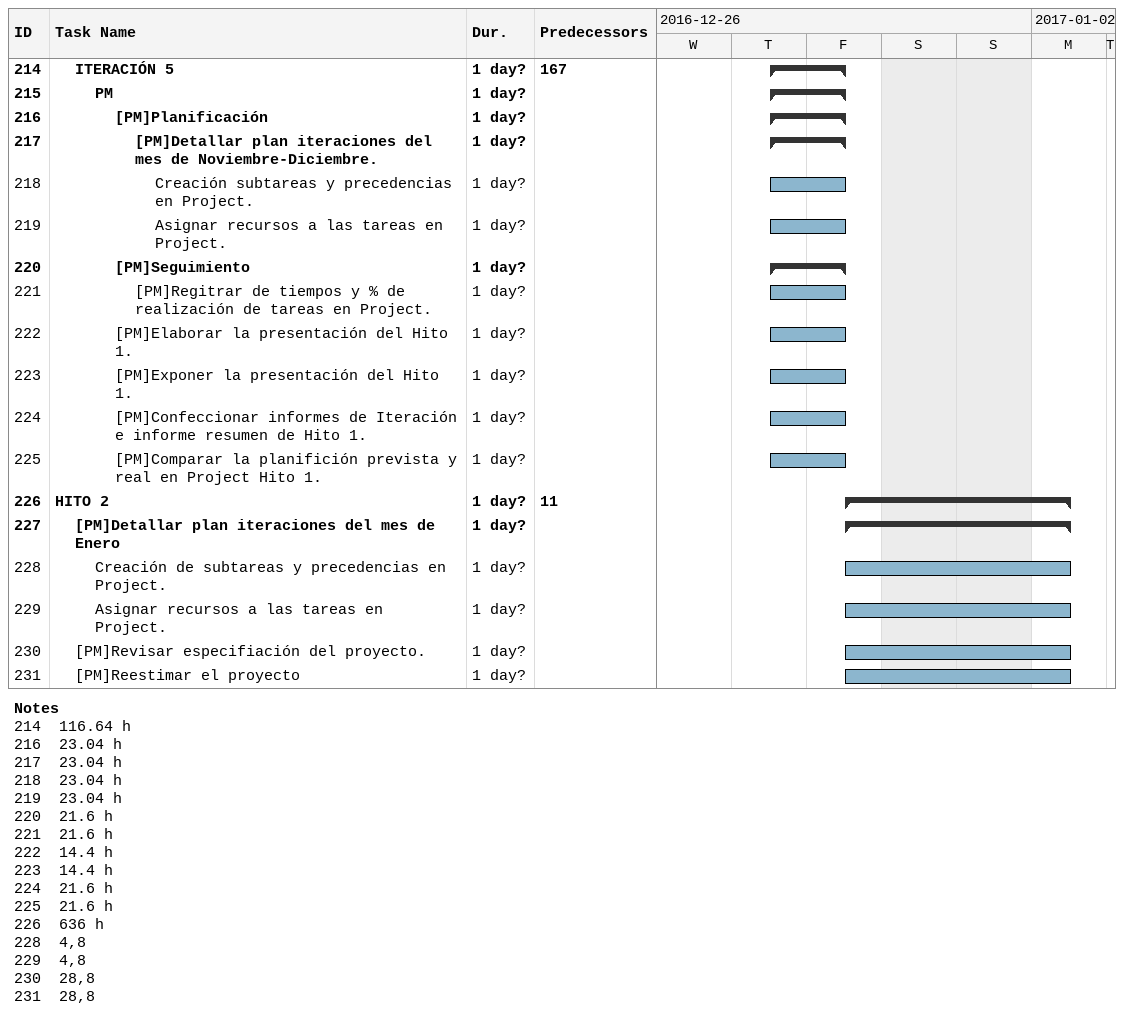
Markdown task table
| ID | Level | Task | Duration | Start | Finish | Predecessors |
|---|---|---|---|---|---|---|
| 214 | 2 | **ITERACIÓN 5** | 1d? | 2016-12-29 | 2016-12-30 | 167 |
| 215 | 3 | **PM** | 1d? | 2016-12-29 | 2016-12-30 |  |
| 216 | 4 | **[PM]Planificación** | 1d? | 2016-12-29 | 2016-12-30 |  |
| 217 | 5 | **[PM]Detallar plan iteraciones del mes de Noviembre-Diciembre.** | 1d? | 2016-12-29 | 2016-12-30 |  |
| 218 | 6 | Creación subtareas y precedencias en Project. | 1d? | 2016-12-29 | 2016-12-30 |  |
| 219 | 6 | Asignar recursos a las tareas en Project. | 1d? | 2016-12-29 | 2016-12-30 |  |
| 220 | 4 | **[PM]Seguimiento** | 1d? | 2016-12-29 | 2016-12-30 |  |
| 221 | 5 | [PM]Regitrar de tiempos y % de realización de tareas en Project. | 1d? | 2016-12-29 | 2016-12-30 |  |
| 222 | 4 | [PM]Elaborar la presentación del Hito 1. | 1d? | 2016-12-29 | 2016-12-30 |  |
| 223 | 4 | [PM]Exponer la presentación del Hito 1. | 1d? | 2016-12-29 | 2016-12-30 |  |
| 224 | 4 | [PM]Confeccionar informes de Iteración e informe resumen de Hito 1. | 1d? | 2016-12-29 | 2016-12-30 |  |
| 225 | 4 | [PM]Comparar la planifición prevista y real en Project Hito 1. | 1d? | 2016-12-29 | 2016-12-30 |  |
| 226 | 1 | **HITO 2** | 1d? | 2016-12-30 | 2017-01-02 | 11 |
| 227 | 2 | **[PM]Detallar plan iteraciones del mes de Enero** | 1d? | 2016-12-30 | 2017-01-02 |  |
| 228 | 3 | Creación de subtareas y precedencias en Project. | 1d? | 2016-12-30 | 2017-01-02 |  |
| 229 | 3 | Asignar recursos a las tareas en Project. | 1d? | 2016-12-30 | 2017-01-02 |  |
| 230 | 2 | [PM]Revisar especifiación del proyecto. | 1d? | 2016-12-30 | 2017-01-02 |  |
| 231 | 2 | [PM]Reestimar el proyecto | 1d? | 2016-12-30 | 2017-01-02 |  |

Notes
- 214: 116.64 h
- 216: 23.04 h
- 217: 23.04 h
- 218: 23.04 h
- 219: 23.04 h
- 220: 21.6 h
- 221: 21.6 h
- 222: 14.4 h
- 223: 14.4 h
- 224: 21.6 h
- 225: 21.6 h
- 226: 636 h
- 228: 4,8
- 229: 4,8
- 230: 28,8
- 231: 28,8
